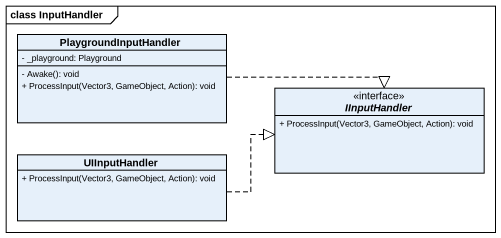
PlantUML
@startuml
mainframe class InputHandler
hide circle
hide empty members
skinparam classAttributeIconSize 0
class PlaygroundInputHandler {
  - _playground: Playground
  - Awake(): void
  + ProcessInput(Vector3, GameObject, Action): void
}
interface IInputHandler {
  + ProcessInput(Vector3, GameObject, Action): void
}
class UIInputHandler {
  + ProcessInput(Vector3, GameObject, Action): void
}
PlaygroundInputHandler .right.|> IInputHandler
UIInputHandler .right.|> IInputHandler
@enduml
